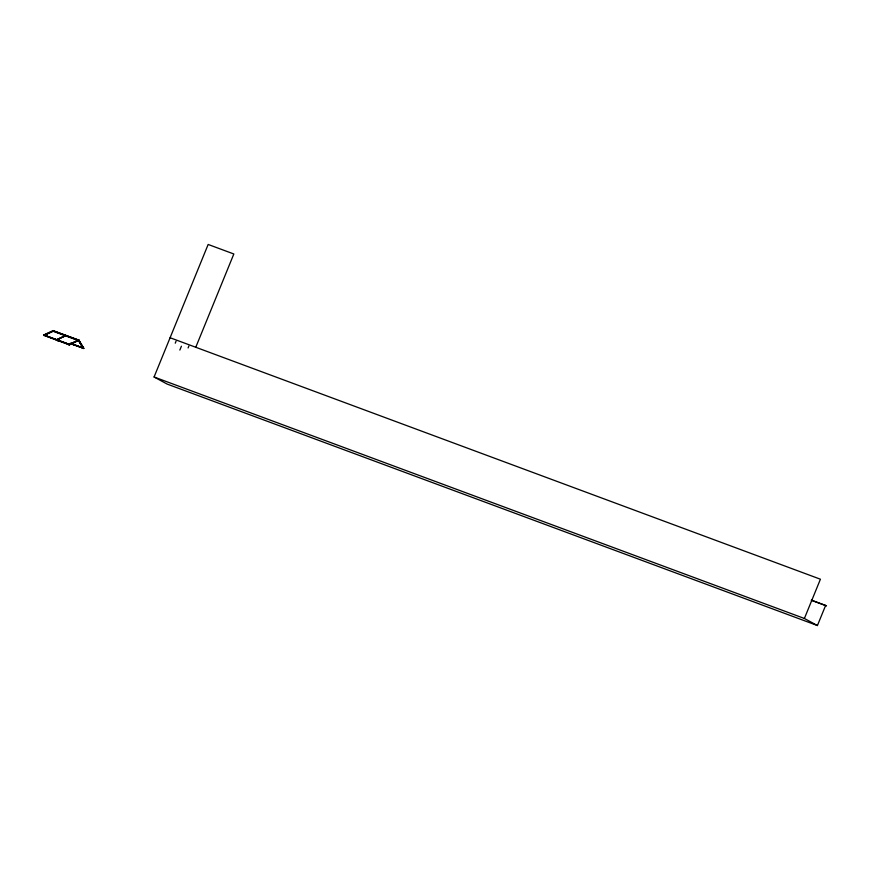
<?xml version="1.0" encoding="UTF-8"?>
<svg xmlns="http://www.w3.org/2000/svg" width="870" height="870" viewBox="0 0 870 870"><rect width="100%" height="100%" fill="white"/><g stroke="black" fill="none" stroke-linecap="round" stroke-linejoin="round"><path stroke-width="1.3" d="M43.891 335.004L69.306 344.335M53.026 330.763L78.615 340.137L68.958 344.835M68.969 344.444L78.833 340.061L78.496 340.616L53.005 331.198L53.048 330.6M53.168 331.122L53.505 330.654M65.609 335.831L57.028 339.681M59.095 339.05L58.453 339.539L59.04 339.104M58.801 339.67L59.084 339.115M53.048 331.133L53.527 331.155M83.205 348.392L78.3 340.279M83.248 348.13L70.785 343.302M811.634 600.235L825.63 605.433L817.419 625.541L167.105 384.062L154.077 376.993L208.158 244.459L233.834 253.986L195.772 347.26M175.261 343.182L176.044 341.268M179.851 350.055L181.417 346.216M188.094 347.946L188.877 346.032M817.419 625.541L804.391 618.472L820.421 579.213L170.096 337.734M53.287 331.1L43.783 335.287M70.622 343.704L83.748 348.272L78.931 340.181L52.939 330.567M44.066 335.124L69.469 344.498M53.168 330.546L43.641 335.037L69.448 344.607M43.935 335.548L53.342 331.002M56.67 339.67L65.62 335.483L56.637 339.942M69.089 344.64L78.724 340.029M78.67 340.409L69.263 344.955M53.19 331.002L43.63 335.439M811.231 600.235L826.5 605.901L825.63 605.433M52.907 330.85L78.778 340.442M70.296 343.28L83.759 348.25M70.59 343.639L83.683 348.37L78.681 340.105M43.62 335.233L69.415 344.879M154.077 376.993L804.391 618.472M56.343 340.072L58.083 341.018M78.496 339.942L83.542 348.609M78.43 340.311L83.444 348.207"/></g></svg>
